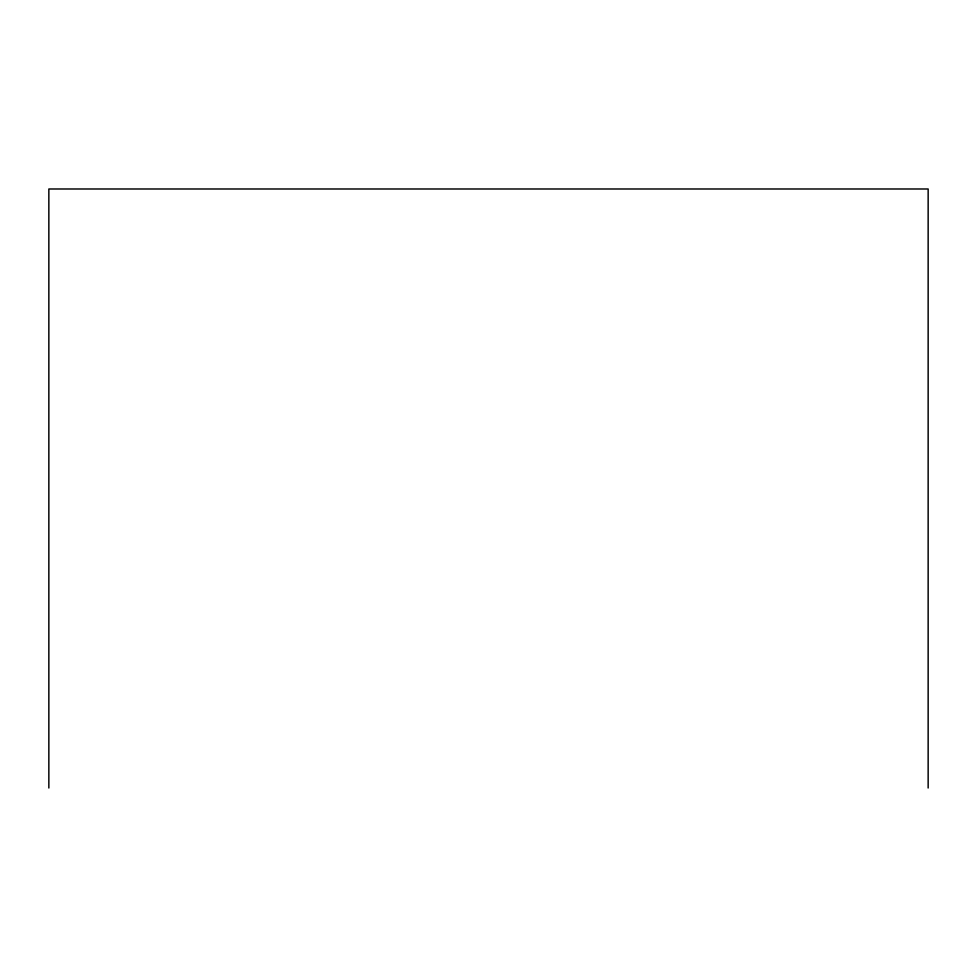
<?xml version="1.0" encoding="UTF-8"?>
<svg xmlns="http://www.w3.org/2000/svg" width="977" height="977" viewBox="0 0 977 977"><rect width="100%" height="100%" fill="white"/><g stroke="black" fill="none" stroke-linecap="round" stroke-linejoin="round"><path stroke-width="1.47" d="M928.15 788.012L928.15 188.988L48.85 188.988L48.85 788.012"/></g></svg>
